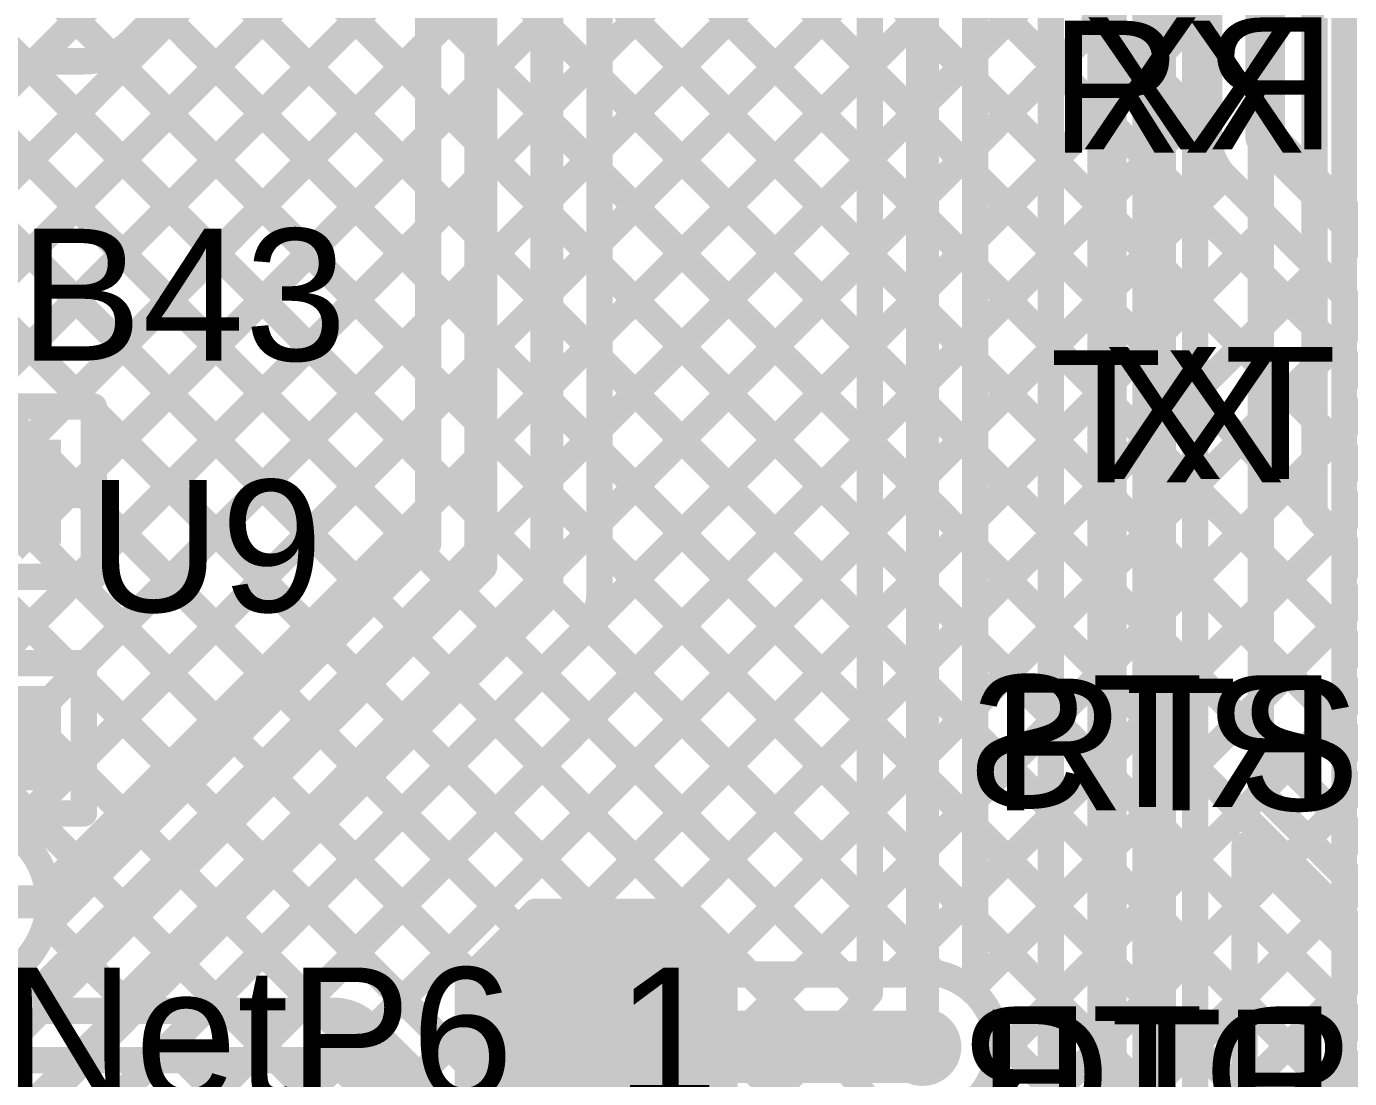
# Model space of a CAD drawing. Header units: millimetres. Extents: x -0.64 to 2.98, y -0.65 to 2.86.
# Drawn here: x 2.3671 to 2.7686, y 1.3184 to 1.6376 of the extents above; entities that cross this region are included whole.
import ezdxf

# ---------------------------------------------------------------- set-up
doc = ezdxf.new("R2010")
doc.units = ezdxf.units.MM
doc.header["$MEASUREMENT"] = 0
for name, color, linetype in [('BottomLayer', 5, 'Continuous'), ('BottomOverlay', 54, 'Continuous'), ('BottomSolder', 6, 'Continuous'), ('Mechanical2', 216, 'Continuous'), ('TopLayer', 1, 'Continuous'), ('TopOverlay', 2, 'Continuous'), ('TopPaste', 8, 'Continuous'), ('TopSolder', 216, 'Continuous'), ('ViaHoleLayer', 16, 'Continuous')]:
    doc.layers.add(name, color=color, linetype=linetype)
doc.styles.add('Arial', font='', dxfattribs={"height": 0.2})
doc.styles.get('Arial').set_extended_font_data('Arial')

# ---------------------------------------------------------------- blocks, each defined once
blk = doc.blocks.new('SOT_23_5_97')
at = {"layer": 'TopLayer'}
for points in [[(-0.07283, 0.04921), (-0.02953, 0.04921), (-0.02953, 0.02559), (-0.07283, 0.02559)], [(0.02953, 0.04921), (0.07283, 0.04921), (0.07283, 0.02559), (0.02953, 0.02559)], [(-0.07283, 0.01181), (-0.02953, 0.01181), (-0.02953, -0.01181), (-0.07283, -0.01181)], [(-0.07283, -0.02559), (-0.02953, -0.02559), (-0.02953, -0.04921), (-0.07283, -0.04921)], [(0.02953, -0.02559), (0.07283, -0.02559), (0.07283, -0.04921), (0.02953, -0.04921)]]:
    blk.add_hatch(color=1, dxfattribs=at).paths.add_polyline_path(points)
at = {"layer": 'TopPaste'}
for points in [[(-0.07283, 0.04921), (-0.02953, 0.04921), (-0.02953, 0.02559), (-0.07283, 0.02559)], [(0.02953, 0.04921), (0.07283, 0.04921), (0.07283, 0.02559), (0.02953, 0.02559)], [(-0.07283, 0.01181), (-0.02953, 0.01181), (-0.02953, -0.01181), (-0.07283, -0.01181)], [(-0.07283, -0.02559), (-0.02953, -0.02559), (-0.02953, -0.04921), (-0.07283, -0.04921)], [(0.02953, -0.02559), (0.07283, -0.02559), (0.07283, -0.04921), (0.02953, -0.04921)]]:
    blk.add_hatch(color=8, dxfattribs=at).paths.add_polyline_path(points)
at = {"layer": 'TopSolder'}
for points in [[(-0.07683, 0.05321), (-0.02553, 0.05321), (-0.02553, 0.02159), (-0.07683, 0.02159)], [(0.02553, 0.05321), (0.07683, 0.05321), (0.07683, 0.02159), (0.02553, 0.02159)], [(-0.07683, 0.01581), (-0.02553, 0.01581), (-0.02553, -0.01581), (-0.07683, -0.01581)], [(-0.07683, -0.02159), (-0.02553, -0.02159), (-0.02553, -0.05321), (-0.07683, -0.05321)], [(0.02553, -0.02159), (0.07683, -0.02159), (0.07683, -0.05321), (0.02553, -0.05321)]]:
    blk.add_hatch(color=216, dxfattribs=at).paths.add_polyline_path(points)
at = {"layer": 'TopOverlay', "const_width": 0.005}
for points in [[(-0.03461, 0.059), (0.03439, 0.059)], [(-0.03461, 0.05506), (-0.03461, 0.059)], [(0.03439, 0.05506), (0.03439, 0.059)], [(-0.084, 0.042), (-0.079, 0.037)], [(-0.084, 0.032), (-0.084, 0.042)], [(-0.084, 0.032), (-0.079, 0.037)], [(0.03465, -0.01646), (0.03465, 0.01732)], [(-0.03461, -0.059), (-0.03461, -0.05506)], [(0.03439, -0.059), (0.03439, -0.05506)], [(-0.03461, -0.059), (0.03439, -0.059)]]:
    blk.add_lwpolyline(points, dxfattribs=at)
at = {"layer": 'TopOverlay', "const_width": 0.0025}
for points in [[(-0.03586, 0.059, 1), (-0.03336, 0.059, 1)], [(-0.03586, 0.059, 1), (-0.03336, 0.059, 1)], [(0.03314, 0.059, 1), (0.03564, 0.059, 1)], [(0.03314, 0.059, 1), (0.03564, 0.059, 1)], [(-0.03586, 0.05506, 1), (-0.03336, 0.05506, 1)], [(0.03314, 0.05506, 1), (0.03564, 0.05506, 1)], [(-0.08525, 0.042, 1), (-0.08275, 0.042, 1)], [(-0.08525, 0.042, 1), (-0.08275, 0.042, 1)], [(-0.08025, 0.037, 1), (-0.07775, 0.037, 1)], [(-0.08025, 0.037, 1), (-0.07775, 0.037, 1)], [(-0.08525, 0.032, 1), (-0.08275, 0.032, 1)], [(-0.08525, 0.032, 1), (-0.08275, 0.032, 1)], [(0.0334, 0.01732, 1), (0.0359, 0.01732, 1)], [(0.0334, -0.01646, 1), (0.0359, -0.01646, 1)], [(-0.03586, -0.05506, 1), (-0.03336, -0.05506, 1)], [(0.03314, -0.05506, 1), (0.03564, -0.05506, 1)], [(-0.03586, -0.059, 1), (-0.03336, -0.059, 1)], [(-0.03586, -0.059, 1), (-0.03336, -0.059, 1)], [(0.03314, -0.059, 1), (0.03564, -0.059, 1)], [(0.03314, -0.059, 1), (0.03564, -0.059, 1)]]:
    blk.add_lwpolyline(points, format="xyb", close=True, dxfattribs=at)
blk = doc.blocks.new('TEST_POINT_180')
at = {"layer": 'TopLayer'}
blk.add_hatch(color=1, dxfattribs=at).paths.add_polyline_path([(0.015, 0.03), (-0.015, 0.03), (-0.03, 0.015), (-0.03, -0.015), (-0.015, -0.03), (0.015, -0.03), (0.03, -0.015), (0.03, 0.015)])
at = {"layer": 'TopPaste'}
blk.add_hatch(color=8, dxfattribs=at).paths.add_polyline_path([(0.015, 0.03), (-0.015, 0.03), (-0.03, 0.015), (-0.03, -0.015), (-0.015, -0.03), (0.015, -0.03), (0.03, -0.015), (0.03, 0.015)])
at = {"layer": 'TopSolder'}
blk.add_hatch(color=216, dxfattribs=at).paths.add_polyline_path([(0.017, 0.034), (-0.017, 0.034), (-0.034, 0.017), (-0.034, -0.017), (-0.017, -0.034), (0.017, -0.034), (0.034, -0.017), (0.034, 0.017)])
at = {"layer": 'TopOverlay', "const_width": 0.00787}
for points in [[(-0.037, 0.017), (-0.017, 0.037)], [(-0.017, 0.037), (0.017, 0.037)], [(-0.017, 0.037), (0.017, 0.037)], [(0.017, 0.037), (0.037, 0.017)], [(-0.037, -0.017), (-0.037, 0.017)], [(0.037, -0.017), (0.037, 0.017)], [(-0.037, -0.017), (-0.017, -0.037)], [(0.017, -0.037), (0.037, -0.017)], [(-0.017, -0.037), (0.017, -0.037)], [(-0.017, -0.037), (0.017, -0.037)]]:
    blk.add_lwpolyline(points, dxfattribs=at)
at = {"layer": 'TopOverlay', "const_width": 0.00394}
for points in [[(-0.01897, 0.037, 1), (-0.01503, 0.037, 1)], [(-0.01897, 0.037, 1), (-0.01503, 0.037, 1)], [(-0.01897, 0.037, 1), (-0.01503, 0.037, 1)], [(0.01503, 0.037, 1), (0.01897, 0.037, 1)], [(0.01503, 0.037, 1), (0.01897, 0.037, 1)], [(0.01503, 0.037, 1), (0.01897, 0.037, 1)], [(-0.03897, 0.017, 1), (-0.03503, 0.017, 1)], [(-0.03897, 0.017, 1), (-0.03503, 0.017, 1)], [(0.03503, 0.017, 1), (0.03897, 0.017, 1)], [(0.03503, 0.017, 1), (0.03897, 0.017, 1)], [(-0.03897, -0.017, 1), (-0.03503, -0.017, 1)], [(-0.03897, -0.017, 1), (-0.03503, -0.017, 1)], [(0.03503, -0.017, 1), (0.03897, -0.017, 1)], [(0.03503, -0.017, 1), (0.03897, -0.017, 1)], [(-0.01897, -0.037, 1), (-0.01503, -0.037, 1)], [(-0.01897, -0.037, 1), (-0.01503, -0.037, 1)], [(-0.01897, -0.037, 1), (-0.01503, -0.037, 1)], [(0.01503, -0.037, 1), (0.01897, -0.037, 1)], [(0.01503, -0.037, 1), (0.01897, -0.037, 1)], [(0.01503, -0.037, 1), (0.01897, -0.037, 1)]]:
    blk.add_lwpolyline(points, format="xyb", close=True, dxfattribs=at)
blk = doc.blocks.new('HDR1X5_257')
at = {"layer": 'TopOverlay', "const_width": 0.00787}
blk.add_lwpolyline([(0.45, -0.05), (-0.05, -0.05)], dxfattribs=at)

msp = doc.modelspace()

# ---------------------------------------------------------------- hatches: boundary and pattern name
at = {"layer": 'BottomLayer'}
h = msp.add_hatch(color=5, dxfattribs=at)
edge = h.paths.add_edge_path()
edge.add_arc((2.639, 1.328), 0.01181, 0, 360)
at = {"layer": 'BottomSolder'}
h = msp.add_hatch(color=6, dxfattribs=at)
edge = h.paths.add_edge_path()
edge.add_arc((2.639, 1.328), 0.00791, 0, 360)
at = {"layer": 'TopLayer'}
h = msp.add_hatch(color=1, dxfattribs=at)
edge = h.paths.add_edge_path()
edge.add_arc((2.639, 1.328), 0.01181, 0, 360)
at = {"layer": 'TopSolder'}
h = msp.add_hatch(color=216, dxfattribs=at)
edge = h.paths.add_edge_path()
edge.add_arc((2.639, 1.328), 0.00791, 0, 360)
at = {"layer": 'ViaHoleLayer'}
h = msp.add_hatch(color=16, dxfattribs=at)
edge = h.paths.add_edge_path()
edge.add_arc((2.639, 1.328), 0.00591, 0, 360)

# ---------------------------------------------------------------- linework, layer by layer
at = {"layer": 'BottomLayer'}
for points, const_width in [([(2.743, 1.604), (2.743, 1.902)], 0.012), ([(2.639, 1.328), (2.639, 1.899)], 0.01), ([(2.695, 1.239), (2.695, 1.898)], 0.012), ([(2.655, 1.34426), (2.655, 1.899)], 0.008), ([(2.678, 1.239), (2.678, 1.89096)], 0.008), ([(2.712, 1.24604), (2.712, 1.84066)], 0.008), ([(2.726, 1.604), (2.726, 1.81145)], 0.008), ([(2.475, 1.77286), (2.623, 1.62486)], 0.008), ([(2.623, 1.34426), (2.623, 1.76935)], 0.008), ([(2.541, 1.62858), (2.623, 1.71058)], 0.008), ([(2.34687, 1.703), (2.489, 1.56087)], 0.008), ([(2.37515, 1.703), (2.489, 1.58915)], 0.008), ([(2.525, 1.46572), (2.525, 1.6818)], 0.01), ([(2.34271, 1.59999), (2.42121, 1.67849)], 0.008), ([(2.541, 1.60029), (2.623, 1.68229)], 0.008), ([(2.541, 1.46572), (2.541, 1.6818)], 0.008), ([(2.541, 1.67858), (2.623, 1.59658)], 0.008), ([(2.34594, 1.67565), (2.489, 1.53259)], 0.008), ([(2.505, 1.474), (2.505, 1.67352)], 0.01), ([(2.363, 1.56371), (2.46797, 1.66869)], 0.008), ([(2.489, 1.48063), (2.489, 1.66689)], 0.008), ([(2.348, 1.577), (2.43138, 1.66038)], 0.008), ([(2.363, 1.53543), (2.489, 1.66143)], 0.008), ([(2.44926, 1.65718), (2.489, 1.61744)], 0.008), ([(2.31102, 1.654), (2.48669, 1.47832)], 0.008), ([(2.3393, 1.654), (2.489, 1.5043)], 0.008), ([(2.541, 1.57201), (2.623, 1.65401)], 0.008), ([(2.655, 1.62944), (2.678, 1.65244)], 0.008), ([(2.541, 1.65029), (2.623, 1.56829)], 0.008), ([(2.655, 1.64943), (2.678, 1.62643)], 0.008), ([(2.712, 1.649), (2.726, 1.635)], 0.008), ([(2.712, 1.62987), (2.726, 1.64387)], 0.008), ([(2.363, 1.50715), (2.489, 1.63315)], 0.008), ([(2.541, 1.54372), (2.623, 1.62572)], 0.008), ([(2.655, 1.60116), (2.678, 1.62416)], 0.008), ([(2.541, 1.62201), (2.623, 1.54001)], 0.008), ([(2.655, 1.62114), (2.678, 1.59814)], 0.008), ([(2.712, 1.62071), (2.726, 1.60671)], 0.008), ([(2.712, 1.60159), (2.726, 1.61559)], 0.008), ([(2.363, 1.47886), (2.489, 1.60486)], 0.008), ([(2.743, 1.604), (2.817, 1.53)], 0.012), ([(2.541, 1.51544), (2.623, 1.59744)], 0.008), ([(2.655, 1.57287), (2.678, 1.59587)], 0.008), ([(2.541, 1.59372), (2.623, 1.51172)], 0.008), ([(2.655, 1.59286), (2.678, 1.56986)], 0.008), ([(2.712, 1.59243), (2.7745, 1.52992)], 0.008), ([(2.712, 1.5733), (2.73083, 1.59213)], 0.008), ([(2.731, 1.59196), (2.77744, 1.54552)], 0.008), ([(2.359, 1.44658), (2.489, 1.57658)], 0.008), ([(2.712, 1.54502), (2.74497, 1.57799)], 0.008), ([(2.363, 1.57373), (2.47255, 1.46418)], 0.008), ([(2.541, 1.48716), (2.623, 1.56916)], 0.008), ([(2.655, 1.54459), (2.678, 1.56759)], 0.008), ([(2.541, 1.56544), (2.623, 1.48344)], 0.008), ([(2.655, 1.56458), (2.678, 1.54158)], 0.008), ([(2.712, 1.56414), (2.80529, 1.47085)], 0.008), ([(2.712, 1.51673), (2.75911, 1.56385)], 0.008), ([(2.359, 1.41829), (2.489, 1.54829)], 0.008), ([(2.712, 1.48845), (2.77325, 1.5497)], 0.008), ([(2.363, 1.54545), (2.45841, 1.45004)], 0.008), ([(2.37586, 1.29373), (2.623, 1.54087)], 0.008), ([(2.655, 1.5163), (2.678, 1.5393)], 0.008), ([(2.541, 1.53715), (2.623, 1.45515)], 0.008), ([(2.655, 1.53629), (2.678, 1.51329)], 0.008), ([(2.712, 1.53586), (2.78738, 1.46048)], 0.008), ([(2.712, 1.46017), (2.77505, 1.52321)], 0.008), ([(2.36241, 1.39342), (2.489, 1.52001)], 0.008), ([(2.363, 1.51716), (2.44427, 1.4359)], 0.008), ([(2.37586, 1.26544), (2.623, 1.51259)], 0.008), ([(2.655, 1.48802), (2.678, 1.51102)], 0.008), ([(2.541, 1.50887), (2.623, 1.42687)], 0.008), ([(2.655, 1.50801), (2.678, 1.48501)], 0.008), ([(2.712, 1.50758), (2.77655, 1.44303)], 0.008), ([(2.712, 1.43188), (2.78371, 1.50359)], 0.008), ([(2.37347, 1.37619), (2.489, 1.49172)], 0.008), ([(2.712, 1.4036), (2.79962, 1.49122)], 0.008), ([(2.363, 1.48888), (2.43013, 1.42175)], 0.008), ([(2.37586, 1.23716), (2.623, 1.4843)], 0.008), ([(2.655, 1.45973), (2.678, 1.48273)], 0.008), ([(2.37262, 1.36425), (2.489, 1.48063)], 0.008), ([(2.541, 1.48059), (2.623, 1.39859)], 0.008), ([(2.655, 1.47972), (2.678, 1.45672)], 0.008), ([(2.712, 1.47929), (2.77787, 1.41342)], 0.008), ([(2.33986, 1.30886), (2.505, 1.474)], 0.01), ([(2.35986, 1.30057), (2.525, 1.46572)], 0.01), ([(2.3616, 1.462), (2.41598, 1.40761)], 0.008), ([(2.37586, 1.20888), (2.623, 1.45602)], 0.008), ([(2.37586, 1.29395), (2.5363, 1.45439)], 0.008), ([(2.53753, 1.45577), (2.623, 1.3703)], 0.008), ([(2.655, 1.43145), (2.678, 1.45445)], 0.008), ([(2.655, 1.45144), (2.678, 1.42844)], 0.008), ([(2.712, 1.45101), (2.79604, 1.36697)], 0.008), ([(2.52346, 1.44155), (2.62191, 1.34311)], 0.008), ([(2.712, 1.37531), (2.77541, 1.43872)], 0.008), ([(2.359, 1.43631), (2.40184, 1.39347)], 0.008), ([(2.48027, 1.285), (2.623, 1.42773)], 0.008), ([(2.50932, 1.42741), (2.61829, 1.31845)], 0.008), ([(2.655, 1.40317), (2.678, 1.42617)], 0.008), ([(2.655, 1.42315), (2.678, 1.40015)], 0.008), ([(2.712, 1.42272), (2.78145, 1.35328)], 0.008), ([(2.49518, 1.41327), (2.77647, 1.13198)], 0.008), ([(2.712, 1.34703), (2.77803, 1.41306)], 0.008), ([(2.359, 1.40803), (2.3877, 1.37933)], 0.008), ([(2.48104, 1.39913), (2.59516, 1.285)], 0.008), ([(2.50855, 1.285), (2.623, 1.39945)], 0.008), ([(2.655, 1.37488), (2.678, 1.39788)], 0.008), ([(2.655, 1.39487), (2.678, 1.37187)], 0.008), ([(2.712, 1.31874), (2.79024, 1.39699)], 0.008), ([(2.712, 1.39444), (2.77455, 1.33189)], 0.008), ([(2.712, 1.29046), (2.80968, 1.38814)], 0.008), ([(2.4669, 1.38498), (2.56688, 1.285)], 0.008), ([(2.348, 1.372), (2.36981, 1.372)], 0.01), ([(2.45275, 1.37084), (2.5386, 1.285)], 0.008), ([(2.53683, 1.285), (2.623, 1.37117)], 0.008), ([(2.655, 1.3466), (2.678, 1.3696)], 0.008), ([(2.655, 1.36659), (2.678, 1.34359)], 0.008), ([(2.712, 1.36615), (2.80443, 1.27372)], 0.008), ([(2.43861, 1.3567), (2.51031, 1.285)], 0.008), ([(2.42447, 1.34256), (2.48203, 1.285)], 0.008), ([(2.6616, 1.32491), (2.678, 1.34131)], 0.008), ([(2.56512, 1.285), (2.61889, 1.33878)], 0.008), ([(2.712, 1.33787), (2.7863, 1.26357)], 0.008), ([(2.66149, 1.33181), (2.678, 1.3153)], 0.008), ([(2.41033, 1.32842), (2.457, 1.28174)], 0.008), ([(2.712, 1.26218), (2.7748, 1.32498)], 0.008)]:
    msp.add_lwpolyline(points, dxfattribs=dict(at, const_width=const_width))
for points, const_width in [([(2.724, 1.635, 1), (2.728, 1.635, 1)], 0.004), ([(2.487, 1.63315, 1), (2.491, 1.63315, 1)], 0.004), ([(2.539, 1.62858, 1), (2.543, 1.62858, 1)], 0.004), ([(2.653, 1.62944, 1), (2.657, 1.62944, 1)], 0.004), ([(2.676, 1.62643, 1), (2.68, 1.62643, 1)], 0.004), ([(2.71, 1.62987, 1), (2.714, 1.62987, 1)], 0.004), ([(2.621, 1.62572, 1), (2.625, 1.62572, 1)], 0.004), ([(2.621, 1.62486, 1), (2.625, 1.62486, 1)], 0.004), ([(2.676, 1.62416, 1), (2.68, 1.62416, 1)], 0.004), ([(2.539, 1.62201, 1), (2.543, 1.62201, 1)], 0.004), ([(2.653, 1.62114, 1), (2.657, 1.62114, 1)], 0.004), ([(2.71, 1.62071, 1), (2.714, 1.62071, 1)], 0.004), ([(2.487, 1.61744, 1), (2.491, 1.61744, 1)], 0.004), ([(2.724, 1.61559, 1), (2.728, 1.61559, 1)], 0.004), ([(2.724, 1.60671, 1), (2.728, 1.60671, 1)], 0.004), ([(2.487, 1.60486, 1), (2.491, 1.60486, 1)], 0.004), ([(2.724, 1.604, 1), (2.728, 1.604, 1)], 0.004), ([(2.724, 1.604, 1), (2.728, 1.604, 1)], 0.004), ([(2.724, 1.604, 1), (2.728, 1.604, 1)], 0.004), ([(2.74, 1.604, 1), (2.746, 1.604, 1)], 0.006), ([(2.74, 1.604, 1), (2.746, 1.604, 1)], 0.006), ([(2.539, 1.60029, 1), (2.543, 1.60029, 1)], 0.004), ([(2.653, 1.60116, 1), (2.657, 1.60116, 1)], 0.004), ([(2.71, 1.60159, 1), (2.714, 1.60159, 1)], 0.004), ([(2.621, 1.59744, 1), (2.625, 1.59744, 1)], 0.004), ([(2.621, 1.59658, 1), (2.625, 1.59658, 1)], 0.004), ([(2.676, 1.59814, 1), (2.68, 1.59814, 1)], 0.004), ([(2.676, 1.59587, 1), (2.68, 1.59587, 1)], 0.004), ([(2.539, 1.59372, 1), (2.543, 1.59372, 1)], 0.004), ([(2.653, 1.59286, 1), (2.657, 1.59286, 1)], 0.004), ([(2.71, 1.59243, 1), (2.714, 1.59243, 1)], 0.004), ([(2.72883, 1.59213, 1), (2.73283, 1.59213, 1)], 0.004), ([(2.72898, 1.59198, 1), (2.73298, 1.59198, 1)], 0.004), ([(2.729, 1.59196, 1), (2.733, 1.59196, 1)], 0.004), ([(2.729, 1.59196, 1), (2.733, 1.59196, 1)], 0.004), ([(2.487, 1.58915, 1), (2.491, 1.58915, 1)], 0.004), ([(2.487, 1.57658, 1), (2.491, 1.57658, 1)], 0.004), ([(2.74297, 1.57799, 1), (2.74697, 1.57799, 1)], 0.004), ([(2.539, 1.57201, 1), (2.543, 1.57201, 1)], 0.004), ([(2.653, 1.57287, 1), (2.657, 1.57287, 1)], 0.004), ([(2.71, 1.5733, 1), (2.714, 1.5733, 1)], 0.004), ([(2.621, 1.56916, 1), (2.625, 1.56916, 1)], 0.004), ([(2.621, 1.56829, 1), (2.625, 1.56829, 1)], 0.004), ([(2.676, 1.56986, 1), (2.68, 1.56986, 1)], 0.004), ([(2.676, 1.56759, 1), (2.68, 1.56759, 1)], 0.004), ([(2.539, 1.56544, 1), (2.543, 1.56544, 1)], 0.004), ([(2.653, 1.56458, 1), (2.657, 1.56458, 1)], 0.004), ([(2.71, 1.56414, 1), (2.714, 1.56414, 1)], 0.004), ([(2.75711, 1.56385, 1), (2.76111, 1.56385, 1)], 0.004), ([(2.487, 1.56087, 1), (2.491, 1.56087, 1)], 0.004), ([(2.487, 1.54829, 1), (2.491, 1.54829, 1)], 0.004), ([(2.539, 1.54372, 1), (2.543, 1.54372, 1)], 0.004), ([(2.653, 1.54459, 1), (2.657, 1.54459, 1)], 0.004), ([(2.71, 1.54502, 1), (2.714, 1.54502, 1)], 0.004), ([(2.621, 1.54087, 1), (2.625, 1.54087, 1)], 0.004), ([(2.621, 1.54001, 1), (2.625, 1.54001, 1)], 0.004), ([(2.676, 1.54158, 1), (2.68, 1.54158, 1)], 0.004), ([(2.676, 1.5393, 1), (2.68, 1.5393, 1)], 0.004), ([(2.539, 1.53715, 1), (2.543, 1.53715, 1)], 0.004), ([(2.653, 1.53629, 1), (2.657, 1.53629, 1)], 0.004), ([(2.71, 1.53586, 1), (2.714, 1.53586, 1)], 0.004), ([(2.487, 1.53259, 1), (2.491, 1.53259, 1)], 0.004), ([(2.487, 1.52001, 1), (2.491, 1.52001, 1)], 0.004), ([(2.539, 1.51544, 1), (2.543, 1.51544, 1)], 0.004), ([(2.653, 1.5163, 1), (2.657, 1.5163, 1)], 0.004), ([(2.71, 1.51673, 1), (2.714, 1.51673, 1)], 0.004), ([(2.621, 1.51259, 1), (2.625, 1.51259, 1)], 0.004), ([(2.621, 1.51172, 1), (2.625, 1.51172, 1)], 0.004), ([(2.676, 1.51329, 1), (2.68, 1.51329, 1)], 0.004), ([(2.676, 1.51102, 1), (2.68, 1.51102, 1)], 0.004), ([(2.539, 1.50887, 1), (2.543, 1.50887, 1)], 0.004), ([(2.653, 1.50801, 1), (2.657, 1.50801, 1)], 0.004), ([(2.71, 1.50758, 1), (2.714, 1.50758, 1)], 0.004), ([(2.487, 1.5043, 1), (2.491, 1.5043, 1)], 0.004), ([(2.487, 1.49172, 1), (2.491, 1.49172, 1)], 0.004), ([(2.539, 1.48716, 1), (2.543, 1.48716, 1)], 0.004), ([(2.653, 1.48802, 1), (2.657, 1.48802, 1)], 0.004), ([(2.71, 1.48845, 1), (2.714, 1.48845, 1)], 0.004), ([(2.621, 1.4843, 1), (2.625, 1.4843, 1)], 0.004), ([(2.621, 1.48344, 1), (2.625, 1.48344, 1)], 0.004), ([(2.676, 1.48501, 1), (2.68, 1.48501, 1)], 0.004), ([(2.676, 1.48273, 1), (2.68, 1.48273, 1)], 0.004), ([(2.48469, 1.47832, 1), (2.48869, 1.47832, 1)], 0.004), ([(2.487, 1.48063, 1), (2.491, 1.48063, 1)], 0.004), ([(2.487, 1.48063, 1), (2.491, 1.48063, 1)], 0.004), ([(2.539, 1.48059, 1), (2.543, 1.48059, 1)], 0.004), ([(2.653, 1.47972, 1), (2.657, 1.47972, 1)], 0.004), ([(2.71, 1.47929, 1), (2.714, 1.47929, 1)], 0.004), ([(2.5025, 1.474, 1), (2.5075, 1.474, 1)], 0.005), ([(2.5025, 1.474, 1), (2.5075, 1.474, 1)], 0.005), ([(2.5225, 1.46572, 1), (2.5275, 1.46572, 1)], 0.005), ([(2.5225, 1.46572, 1), (2.5275, 1.46572, 1)], 0.005), ([(2.539, 1.46572, 1), (2.543, 1.46572, 1)], 0.004), ([(2.539, 1.46572, 1), (2.543, 1.46572, 1)], 0.004), ([(2.539, 1.46572, 1), (2.543, 1.46572, 1)], 0.004), ([(2.47055, 1.46418, 1), (2.47455, 1.46418, 1)], 0.004), ([(2.653, 1.45973, 1), (2.657, 1.45973, 1)], 0.004), ([(2.71, 1.46017, 1), (2.714, 1.46017, 1)], 0.004), ([(2.5343, 1.45439, 1), (2.5383, 1.45439, 1)], 0.004), ([(2.5343, 1.45439, 1), (2.5383, 1.45439, 1)], 0.004), ([(2.53431, 1.4544, 1), (2.53831, 1.4544, 1)], 0.004), ([(2.53553, 1.45577, 1), (2.53953, 1.45577, 1)], 0.004), ([(2.621, 1.45602, 1), (2.625, 1.45602, 1)], 0.004), ([(2.621, 1.45515, 1), (2.625, 1.45515, 1)], 0.004), ([(2.676, 1.45672, 1), (2.68, 1.45672, 1)], 0.004), ([(2.676, 1.45445, 1), (2.68, 1.45445, 1)], 0.004), ([(2.45641, 1.45004, 1), (2.46041, 1.45004, 1)], 0.004), ([(2.653, 1.45144, 1), (2.657, 1.45144, 1)], 0.004), ([(2.71, 1.45101, 1), (2.714, 1.45101, 1)], 0.004), ([(2.52146, 1.44155, 1), (2.52546, 1.44155, 1)], 0.004), ([(2.44227, 1.4359, 1), (2.44627, 1.4359, 1)], 0.004), ([(2.653, 1.43145, 1), (2.657, 1.43145, 1)], 0.004), ([(2.71, 1.43188, 1), (2.714, 1.43188, 1)], 0.004), ([(2.50732, 1.42741, 1), (2.51132, 1.42741, 1)], 0.004), ([(2.621, 1.42773, 1), (2.625, 1.42773, 1)], 0.004), ([(2.621, 1.42687, 1), (2.625, 1.42687, 1)], 0.004), ([(2.676, 1.42844, 1), (2.68, 1.42844, 1)], 0.004), ([(2.676, 1.42617, 1), (2.68, 1.42617, 1)], 0.004), ([(2.42813, 1.42175, 1), (2.43213, 1.42175, 1)], 0.004), ([(2.653, 1.42315, 1), (2.657, 1.42315, 1)], 0.004), ([(2.71, 1.42272, 1), (2.714, 1.42272, 1)], 0.004), ([(2.49318, 1.41327, 1), (2.49718, 1.41327, 1)], 0.004), ([(2.41398, 1.40761, 1), (2.41798, 1.40761, 1)], 0.004), ([(2.653, 1.40317, 1), (2.657, 1.40317, 1)], 0.004), ([(2.71, 1.4036, 1), (2.714, 1.4036, 1)], 0.004), ([(2.47904, 1.39913, 1), (2.48304, 1.39913, 1)], 0.004), ([(2.621, 1.39945, 1), (2.625, 1.39945, 1)], 0.004), ([(2.621, 1.39859, 1), (2.625, 1.39859, 1)], 0.004), ([(2.676, 1.40015, 1), (2.68, 1.40015, 1)], 0.004), ([(2.676, 1.39788, 1), (2.68, 1.39788, 1)], 0.004), ([(2.39984, 1.39347, 1), (2.40384, 1.39347, 1)], 0.004), ([(2.653, 1.39487, 1), (2.657, 1.39487, 1)], 0.004), ([(2.71, 1.39444, 1), (2.714, 1.39444, 1)], 0.004), ([(2.4649, 1.38498, 1), (2.4689, 1.38498, 1)], 0.004), ([(2.3857, 1.37933, 1), (2.3897, 1.37933, 1)], 0.004), ([(2.37147, 1.37619, 1), (2.37547, 1.37619, 1)], 0.004), ([(2.653, 1.37488, 1), (2.657, 1.37488, 1)], 0.004), ([(2.71, 1.37531, 1), (2.714, 1.37531, 1)], 0.004), ([(2.36731, 1.372, 1), (2.37231, 1.372, 1)], 0.005), ([(2.37181, 1.372, 1), (2.37581, 1.372, 1)], 0.004), ([(2.37181, 1.372, 1), (2.37581, 1.372, 1)], 0.004), ([(2.45075, 1.37084, 1), (2.45475, 1.37084, 1)], 0.004), ([(2.621, 1.37117, 1), (2.625, 1.37117, 1)], 0.004), ([(2.621, 1.3703, 1), (2.625, 1.3703, 1)], 0.004), ([(2.676, 1.37187, 1), (2.68, 1.37187, 1)], 0.004), ([(2.676, 1.3696, 1), (2.68, 1.3696, 1)], 0.004), ([(2.653, 1.36659, 1), (2.657, 1.36659, 1)], 0.004), ([(2.71, 1.36615, 1), (2.714, 1.36615, 1)], 0.004), ([(2.37062, 1.36425, 1), (2.37462, 1.36425, 1)], 0.004), ([(2.37062, 1.36425, 1), (2.37462, 1.36425, 1)], 0.004), ([(2.43661, 1.3567, 1), (2.44061, 1.3567, 1)], 0.004), ([(2.653, 1.3466, 1), (2.657, 1.3466, 1)], 0.004), ([(2.71, 1.34703, 1), (2.714, 1.34703, 1)], 0.004), ([(2.42247, 1.34256, 1), (2.42647, 1.34256, 1)], 0.004), ([(2.61991, 1.34311, 1), (2.62391, 1.34311, 1)], 0.004), ([(2.621, 1.34426, 1), (2.625, 1.34426, 1)], 0.004), ([(2.621, 1.34426, 1), (2.625, 1.34426, 1)], 0.004), ([(2.653, 1.34426, 1), (2.657, 1.34426, 1)], 0.004), ([(2.653, 1.34426, 1), (2.657, 1.34426, 1)], 0.004), ([(2.676, 1.34359, 1), (2.68, 1.34359, 1)], 0.004), ([(2.676, 1.34131, 1), (2.68, 1.34131, 1)], 0.004), ([(2.61689, 1.33878, 1), (2.62089, 1.33878, 1)], 0.004), ([(2.71, 1.33787, 1), (2.714, 1.33787, 1)], 0.004), ([(2.65949, 1.33181, 1), (2.66349, 1.33181, 1)], 0.004), ([(2.40833, 1.32842, 1), (2.41233, 1.32842, 1)], 0.004), ([(2.6365, 1.328, 1), (2.6415, 1.328, 1)], 0.005), ([(2.65981, 1.328, 1), (2.66381, 1.328, 1)], 0.004), ([(2.65981, 1.328, 1), (2.66381, 1.328, 1)], 0.004), ([(2.6596, 1.32491, 1), (2.6636, 1.32491, 1)], 0.004), ([(2.61629, 1.31845, 1), (2.62029, 1.31845, 1)], 0.004), ([(2.71, 1.31874, 1), (2.714, 1.31874, 1)], 0.004), ([(2.676, 1.3153, 1), (2.68, 1.3153, 1)], 0.004)]:
    msp.add_lwpolyline(points, format="xyb", close=True, dxfattribs=dict(at, const_width=const_width))
at = {"layer": 'BottomLayer', "const_width": 0.008}
for points in [[(2.73098, 1.59198, -0.198912), (2.726, 1.604)], [(2.731, 1.59196, -0.199327), (2.726, 1.604)], [(2.541, 1.46572, -0.199231), (2.5363, 1.45439)], [(2.541, 1.46572, -0.198912), (2.53631, 1.4544)], [(2.35442, 1.397, -0.342372), (2.37381, 1.372)], [(2.37381, 1.372, -0.076428), (2.37262, 1.36425)], [(2.66181, 1.328, -1.503118), (2.623, 1.34426)], [(2.655, 1.34426, -0.200996), (2.66181, 1.328)]]:
    msp.add_lwpolyline(points, format="xyb", dxfattribs=at)
at = {"layer": 'Mechanical2', "const_width": 0.01}
msp.add_lwpolyline([(1.75783, 2.80917, -6.230382), (0.64896, 2.81029)], format="xyb", dxfattribs=at)
at = {"layer": 'TopLayer'}
for points, const_width in [([(2.758, 1.489), (2.758, 1.832)], 0.008), ([(2.74174, 1.40526), (2.74174, 1.82526)], 0.008), ([(2.72174, 1.11226), (2.72174, 1.82226)], 0.008), ([(2.70674, 1.11226), (2.70674, 1.81605)], 0.008), ([(2.53112, 1.77331), (2.70674, 1.59769)], 0.008), ([(2.38453, 1.44382), (2.70674, 1.76603)], 0.008), ([(2.52291, 1.75323), (2.70674, 1.56941)], 0.008), ([(2.38453, 1.41554), (2.70674, 1.73775)], 0.008), ([(2.59691, 1.7358), (2.70674, 1.62598)], 0.008), ([(2.38753, 1.50339), (2.61618, 1.73205)], 0.008), ([(2.38753, 1.4751), (2.63429, 1.72187)], 0.008), ([(2.37347, 1.37619), (2.70674, 1.70946)], 0.008), ([(2.54709, 1.70077), (2.70674, 1.54112)], 0.008), ([(2.36456, 1.339), (2.70674, 1.68118)], 0.008), ([(2.54169, 1.67789), (2.70674, 1.51284)], 0.008), ([(2.34984, 1.52227), (2.49812, 1.67055)], 0.008), ([(2.331, 1.53171), (2.46797, 1.66869)], 0.008), ([(2.37813, 1.52227), (2.52275, 1.6669)], 0.008), ([(2.46603, 1.66869), (2.70674, 1.42799)], 0.008), ([(2.49397, 1.66904), (2.70674, 1.45627)], 0.008), ([(2.52417, 1.66712), (2.70674, 1.48456)], 0.008), ([(2.415, 1.66315), (2.70674, 1.37142)], 0.008), ([(2.331, 1.56), (2.43138, 1.66038)], 0.008), ([(2.44926, 1.65718), (2.70674, 1.3997)], 0.008), ([(2.39284, 1.339), (2.70674, 1.65289)], 0.008), ([(2.39863, 1.63289), (2.40911, 1.64337)], 0.008), ([(2.40781, 1.64207), (2.70674, 1.34313)], 0.008), ([(2.33197, 1.627), (2.38446, 1.627)], 0.008), ([(2.33802, 1.627), (2.61499, 1.35003)], 0.008), ([(2.34271, 1.59999), (2.36972, 1.627)], 0.008), ([(2.3663, 1.627), (2.64281, 1.35049)], 0.008), ([(2.39277, 1.62881), (2.70674, 1.31485)], 0.008), ([(2.42113, 1.339), (2.70674, 1.62461)], 0.008), ([(2.34089, 1.59584), (2.5867, 1.35003)], 0.008), ([(2.44941, 1.339), (2.70674, 1.59632)], 0.008), ([(2.32769, 1.58076), (2.38617, 1.52227)], 0.008), ([(2.47209, 1.33339), (2.70674, 1.56804)], 0.008), ([(2.53601, 1.36903), (2.70674, 1.53975)], 0.008), ([(2.331, 1.52227), (2.38753, 1.52227)], 0.008), ([(2.38753, 1.47065), (2.38753, 1.52227)], 0.008), ([(2.38753, 1.52092), (2.53942, 1.36903)], 0.008), ([(2.5634, 1.36813), (2.70674, 1.51147)], 0.008), ([(2.35187, 1.49646), (2.38353, 1.49646)], 0.01), ([(2.38753, 1.49264), (2.51632, 1.36385)], 0.008), ([(2.758, 1.489), (2.817, 1.43)], 0.008), ([(2.57754, 1.35399), (2.70674, 1.48319)], 0.008), ([(2.38308, 1.47065), (2.38753, 1.4751)], 0.008), ([(2.31622, 1.47065), (2.38753, 1.47065)], 0.008), ([(2.35294, 1.47065), (2.37912, 1.44447)], 0.008), ([(2.35689, 1.44447), (2.38308, 1.47065)], 0.008), ([(2.38123, 1.47065), (2.50217, 1.34971)], 0.008), ([(2.60187, 1.35003), (2.70674, 1.4549)], 0.008), ([(2.32192, 1.44447), (2.38453, 1.44447)], 0.008), ([(2.37912, 1.44447), (2.38453, 1.43907)], 0.008), ([(2.38453, 1.39885), (2.38453, 1.44447)], 0.008), ([(2.38453, 1.43907), (2.501, 1.3226)], 0.008), ([(2.63015, 1.35003), (2.70674, 1.42662)], 0.008), ([(2.38453, 1.41078), (2.45631, 1.339)], 0.008), ([(2.74174, 1.40526), (2.817, 1.33)], 0.008), ([(2.31922, 1.39885), (2.38453, 1.39885)], 0.008), ([(2.36241, 1.39342), (2.36784, 1.39885)], 0.008), ([(2.36818, 1.39885), (2.42803, 1.339)], 0.008), ([(2.65378, 1.34538), (2.70674, 1.39833)], 0.008), ([(2.73674, 1.38905), (2.77828, 1.34751)], 0.008), ([(2.73674, 1.11848), (2.73674, 1.38905)], 0.008), ([(2.73674, 1.37176), (2.74538, 1.38041)], 0.008), ([(2.348, 1.372), (2.36981, 1.372)], 0.01), ([(2.6616, 1.32491), (2.70674, 1.37005)], 0.008), ([(2.73674, 1.3697), (2.77455, 1.33189)], 0.008), ([(2.37303, 1.36571), (2.39974, 1.339)], 0.008), ([(2.501, 1.34853), (2.5215, 1.36903)], 0.008), ([(2.5215, 1.36903), (2.5625, 1.36903)], 0.008), ([(2.5625, 1.36903), (2.5815, 1.35003)], 0.008), ([(2.73674, 1.34348), (2.75952, 1.36627)], 0.008), ([(2.36085, 1.34961), (2.37146, 1.339)], 0.008), ([(2.5815, 1.35003), (2.63309, 1.35003)], 0.008), ([(2.73674, 1.3152), (2.77366, 1.35212)], 0.008), ([(2.501, 1.30753), (2.501, 1.34853)], 0.008), ([(2.56249, 1.19752), (2.70674, 1.34176)], 0.008), ([(2.73674, 1.34142), (2.80443, 1.27372)], 0.008), ([(2.34328, 1.339), (2.46027, 1.339)], 0.008), ([(2.47089, 1.3346), (2.52221, 1.28327)], 0.008), ([(2.48623, 1.31925), (2.501, 1.33402)], 0.008), ([(2.542, 1.32803), (2.63897, 1.32803)], 0.022), ([(2.66149, 1.33181), (2.70674, 1.28656)], 0.008), ([(2.14, 1.324), (2.46027, 1.324)], 0.008), ([(2.46027, 1.324), (2.542, 1.24227)], 0.008), ([(2.73674, 1.28691), (2.7748, 1.32498)], 0.008)]:
    msp.add_lwpolyline(points, dxfattribs=dict(at, const_width=const_width))
at = {"layer": 'TopLayer', "const_width": 0.008}
for points in [[(2.39863, 1.63289, -0.199496), (2.38446, 1.627)], [(2.3986, 1.63286, -0.198912), (2.38446, 1.627)], [(2.32232, 1.37461, -0.950687), (2.37381, 1.372)], [(2.37381, 1.372, -0.384903), (2.3506, 1.34632)], [(2.63309, 1.35003, -0.493279), (2.66181, 1.328)], [(2.46027, 1.339, -0.198912), (2.47088, 1.33461)], [(2.46027, 1.339, -0.198764), (2.47087, 1.33461)], [(2.66181, 1.328, -0.496501), (2.63286, 1.30603)]]:
    msp.add_lwpolyline(points, format="xyb", dxfattribs=at)
at = {"layer": 'TopLayer'}
for points, const_width in [([(2.3966, 1.63286, 1), (2.4006, 1.63286, 1)], 0.004), ([(2.39663, 1.63289, 1), (2.40063, 1.63289, 1)], 0.004), ([(2.39663, 1.63289, 1), (2.40063, 1.63289, 1)], 0.004), ([(2.3643, 1.627, 1), (2.3683, 1.627, 1)], 0.004), ([(2.36772, 1.627, 1), (2.37172, 1.627, 1)], 0.004), ([(2.38246, 1.627, 1), (2.38646, 1.627, 1)], 0.004), ([(2.38246, 1.627, 1), (2.38646, 1.627, 1)], 0.004), ([(2.38246, 1.627, 1), (2.38646, 1.627, 1)], 0.004), ([(2.39077, 1.62881, 1), (2.39477, 1.62881, 1)], 0.004), ([(2.70474, 1.62598, 1), (2.70874, 1.62598, 1)], 0.004), ([(2.70474, 1.62461, 1), (2.70874, 1.62461, 1)], 0.004), ([(2.70474, 1.59769, 1), (2.70874, 1.59769, 1)], 0.004), ([(2.70474, 1.59632, 1), (2.70874, 1.59632, 1)], 0.004), ([(2.70474, 1.56941, 1), (2.70874, 1.56941, 1)], 0.004), ([(2.70474, 1.56804, 1), (2.70874, 1.56804, 1)], 0.004), ([(2.70474, 1.54112, 1), (2.70874, 1.54112, 1)], 0.004), ([(2.70474, 1.53975, 1), (2.70874, 1.53975, 1)], 0.004), ([(2.37613, 1.52227, 1), (2.38013, 1.52227, 1)], 0.004), ([(2.38417, 1.52227, 1), (2.38817, 1.52227, 1)], 0.004), ([(2.38553, 1.52227, 1), (2.38953, 1.52227, 1)], 0.004), ([(2.38553, 1.52227, 1), (2.38953, 1.52227, 1)], 0.004), ([(2.38553, 1.52092, 1), (2.38953, 1.52092, 1)], 0.004), ([(2.70474, 1.51284, 1), (2.70874, 1.51284, 1)], 0.004), ([(2.70474, 1.51147, 1), (2.70874, 1.51147, 1)], 0.004), ([(2.38553, 1.50339, 1), (2.38953, 1.50339, 1)], 0.004), ([(2.38103, 1.49646, 1), (2.38603, 1.49646, 1)], 0.005), ([(2.38553, 1.49264, 1), (2.38953, 1.49264, 1)], 0.004), ([(2.756, 1.489, 1), (2.76, 1.489, 1)], 0.004), ([(2.756, 1.489, 1), (2.76, 1.489, 1)], 0.004), ([(2.70474, 1.48456, 1), (2.70874, 1.48456, 1)], 0.004), ([(2.70474, 1.48319, 1), (2.70874, 1.48319, 1)], 0.004), ([(2.38553, 1.4751, 1), (2.38953, 1.4751, 1)], 0.004), ([(2.38553, 1.4751, 1), (2.38953, 1.4751, 1)], 0.004), ([(2.37923, 1.47065, 1), (2.38323, 1.47065, 1)], 0.004), ([(2.38108, 1.47065, 1), (2.38508, 1.47065, 1)], 0.004), ([(2.38108, 1.47065, 1), (2.38508, 1.47065, 1)], 0.004), ([(2.38553, 1.47065, 1), (2.38953, 1.47065, 1)], 0.004), ([(2.38553, 1.47065, 1), (2.38953, 1.47065, 1)], 0.004), ([(2.70474, 1.45627, 1), (2.70874, 1.45627, 1)], 0.004), ([(2.70474, 1.4549, 1), (2.70874, 1.4549, 1)], 0.004), ([(2.37712, 1.44447, 1), (2.38112, 1.44447, 1)], 0.004), ([(2.37712, 1.44447, 1), (2.38112, 1.44447, 1)], 0.004), ([(2.38253, 1.44447, 1), (2.38653, 1.44447, 1)], 0.004), ([(2.38253, 1.44447, 1), (2.38653, 1.44447, 1)], 0.004), ([(2.38253, 1.44382, 1), (2.38653, 1.44382, 1)], 0.004), ([(2.38253, 1.43907, 1), (2.38653, 1.43907, 1)], 0.004), ([(2.38253, 1.43907, 1), (2.38653, 1.43907, 1)], 0.004), ([(2.70474, 1.42799, 1), (2.70874, 1.42799, 1)], 0.004), ([(2.70474, 1.42662, 1), (2.70874, 1.42662, 1)], 0.004), ([(2.38253, 1.41554, 1), (2.38653, 1.41554, 1)], 0.004), ([(2.38253, 1.41078, 1), (2.38653, 1.41078, 1)], 0.004), ([(2.73974, 1.40526, 1), (2.74374, 1.40526, 1)], 0.004), ([(2.73974, 1.40526, 1), (2.74374, 1.40526, 1)], 0.004), ([(2.36584, 1.39885, 1), (2.36984, 1.39885, 1)], 0.004), ([(2.36618, 1.39885, 1), (2.37018, 1.39885, 1)], 0.004), ([(2.38253, 1.39885, 1), (2.38653, 1.39885, 1)], 0.004), ([(2.38253, 1.39885, 1), (2.38653, 1.39885, 1)], 0.004), ([(2.70474, 1.3997, 1), (2.70874, 1.3997, 1)], 0.004), ([(2.70474, 1.39833, 1), (2.70874, 1.39833, 1)], 0.004), ([(2.73474, 1.38905, 1), (2.73874, 1.38905, 1)], 0.004), ([(2.73474, 1.38905, 1), (2.73874, 1.38905, 1)], 0.004), ([(2.74338, 1.38041, 1), (2.74738, 1.38041, 1)], 0.004), ([(2.37147, 1.37619, 1), (2.37547, 1.37619, 1)], 0.004), ([(2.36731, 1.372, 1), (2.37231, 1.372, 1)], 0.005), ([(2.37181, 1.372, 1), (2.37581, 1.372, 1)], 0.004), ([(2.37181, 1.372, 1), (2.37581, 1.372, 1)], 0.004), ([(2.70474, 1.37142, 1), (2.70874, 1.37142, 1)], 0.004), ([(2.70474, 1.37005, 1), (2.70874, 1.37005, 1)], 0.004), ([(2.73474, 1.37176, 1), (2.73874, 1.37176, 1)], 0.004), ([(2.73474, 1.3697, 1), (2.73874, 1.3697, 1)], 0.004), ([(2.37103, 1.36571, 1), (2.37503, 1.36571, 1)], 0.004), ([(2.5195, 1.36903, 1), (2.5235, 1.36903, 1)], 0.004), ([(2.5195, 1.36903, 1), (2.5235, 1.36903, 1)], 0.004), ([(2.53401, 1.36903, 1), (2.53801, 1.36903, 1)], 0.004), ([(2.53742, 1.36903, 1), (2.54142, 1.36903, 1)], 0.004), ([(2.5605, 1.36903, 1), (2.5645, 1.36903, 1)], 0.004), ([(2.5605, 1.36903, 1), (2.5645, 1.36903, 1)], 0.004), ([(2.5614, 1.36813, 1), (2.5654, 1.36813, 1)], 0.004), ([(2.75752, 1.36627, 1), (2.76152, 1.36627, 1)], 0.004), ([(2.51432, 1.36385, 1), (2.51832, 1.36385, 1)], 0.004), ([(2.57554, 1.35399, 1), (2.57954, 1.35399, 1)], 0.004), ([(2.50017, 1.34971, 1), (2.50417, 1.34971, 1)], 0.004), ([(2.5795, 1.35003, 1), (2.5835, 1.35003, 1)], 0.004), ([(2.5795, 1.35003, 1), (2.5835, 1.35003, 1)], 0.004), ([(2.5847, 1.35003, 1), (2.5887, 1.35003, 1)], 0.004), ([(2.59987, 1.35003, 1), (2.60387, 1.35003, 1)], 0.004), ([(2.61299, 1.35003, 1), (2.61699, 1.35003, 1)], 0.004), ([(2.62815, 1.35003, 1), (2.63215, 1.35003, 1)], 0.004), ([(2.63109, 1.35003, 1), (2.63509, 1.35003, 1)], 0.004), ([(2.63109, 1.35003, 1), (2.63509, 1.35003, 1)], 0.004), ([(2.64081, 1.35049, 1), (2.64481, 1.35049, 1)], 0.004), ([(2.499, 1.34853, 1), (2.503, 1.34853, 1)], 0.004), ([(2.499, 1.34853, 1), (2.503, 1.34853, 1)], 0.004), ([(2.65178, 1.34538, 1), (2.65578, 1.34538, 1)], 0.004), ([(2.70474, 1.34313, 1), (2.70874, 1.34313, 1)], 0.004), ([(2.70474, 1.34176, 1), (2.70874, 1.34176, 1)], 0.004), ([(2.73474, 1.34348, 1), (2.73874, 1.34348, 1)], 0.004), ([(2.73474, 1.34142, 1), (2.73874, 1.34142, 1)], 0.004), ([(2.36256, 1.339, 1), (2.36656, 1.339, 1)], 0.004), ([(2.36946, 1.339, 1), (2.37346, 1.339, 1)], 0.004), ([(2.39084, 1.339, 1), (2.39484, 1.339, 1)], 0.004), ([(2.39774, 1.339, 1), (2.40174, 1.339, 1)], 0.004), ([(2.41913, 1.339, 1), (2.42313, 1.339, 1)], 0.004), ([(2.42603, 1.339, 1), (2.43003, 1.339, 1)], 0.004), ([(2.44741, 1.339, 1), (2.45141, 1.339, 1)], 0.004), ([(2.45431, 1.339, 1), (2.45831, 1.339, 1)], 0.004), ([(2.45827, 1.339, 1), (2.46227, 1.339, 1)], 0.004), ([(2.45827, 1.339, 1), (2.46227, 1.339, 1)], 0.004), ([(2.45827, 1.339, 1), (2.46227, 1.339, 1)], 0.004), ([(2.46887, 1.33461, 1), (2.47287, 1.33461, 1)], 0.004), ([(2.46888, 1.33461, 1), (2.47288, 1.33461, 1)], 0.004), ([(2.46889, 1.3346, 1), (2.47289, 1.3346, 1)], 0.004), ([(2.47009, 1.33339, 1), (2.47409, 1.33339, 1)], 0.004), ([(2.499, 1.33402, 1), (2.503, 1.33402, 1)], 0.004), ([(2.5365, 1.32803, 1), (2.5475, 1.32803, 1)], 0.011), ([(2.63347, 1.32803, 1), (2.64447, 1.32803, 1)], 0.011), ([(2.65949, 1.33181, 1), (2.66349, 1.33181, 1)], 0.004), ([(2.65981, 1.328, 1), (2.66381, 1.328, 1)], 0.004), ([(2.65981, 1.328, 1), (2.66381, 1.328, 1)], 0.004), ([(2.45827, 1.324, 1), (2.46227, 1.324, 1)], 0.004), ([(2.45827, 1.324, 1), (2.46227, 1.324, 1)], 0.004), ([(2.499, 1.3226, 1), (2.503, 1.3226, 1)], 0.004), ([(2.6596, 1.32491, 1), (2.6636, 1.32491, 1)], 0.004), ([(2.48423, 1.31925, 1), (2.48823, 1.31925, 1)], 0.004), ([(2.70474, 1.31485, 1), (2.70874, 1.31485, 1)], 0.004), ([(2.73474, 1.3152, 1), (2.73874, 1.3152, 1)], 0.004)]:
    msp.add_lwpolyline(points, format="xyb", close=True, dxfattribs=dict(at, const_width=const_width))

# ---------------------------------------------------------------- block references
at = {"rotation": 270}
msp.add_blockref('HDR1X5_257', (2.817, 1.63), dxfattribs=at)
for name, p in [('SOT_23_5_97', (2.30069, 1.45906)), ('TEST_POINT_180', (2.542, 1.32803))]:
    msp.add_blockref(name, p)

# ---------------------------------------------------------------- texts
at = {"layer": 'BottomOverlay', "style": 'Arial', "text_generation_flag": 2}
for s, p in [('RX', (2.76468, 1.60031)), ('TX', (2.76468, 1.50031)), ('RTS', (2.76468, 1.40078)), ('DTR', (2.76468, 1.30031))]:
    msp.add_text(s, height=0.04, rotation=360, dxfattribs=at).set_placement(p)
at = {"layer": 'TopOverlay', "style": 'Arial'}
for s, p in [('RX', (2.67768, 1.59931)), ('TX', (2.67768, 1.49931)), ('RTS', (2.66009, 1.39978)), ('DTR', (2.65575, 1.29931))]:
    msp.add_text(s, height=0.04, rotation=360, dxfattribs=at).set_placement(p)
for s, p in [('SB43', (2.32765, 1.53621)), ('U9', (2.38568, 1.46001)), ('NetP6_1', (2.35962, 1.31209))]:
    msp.add_text(s, height=0.04, dxfattribs=at).set_placement(p)

doc.saveas('drawing.dxf')
